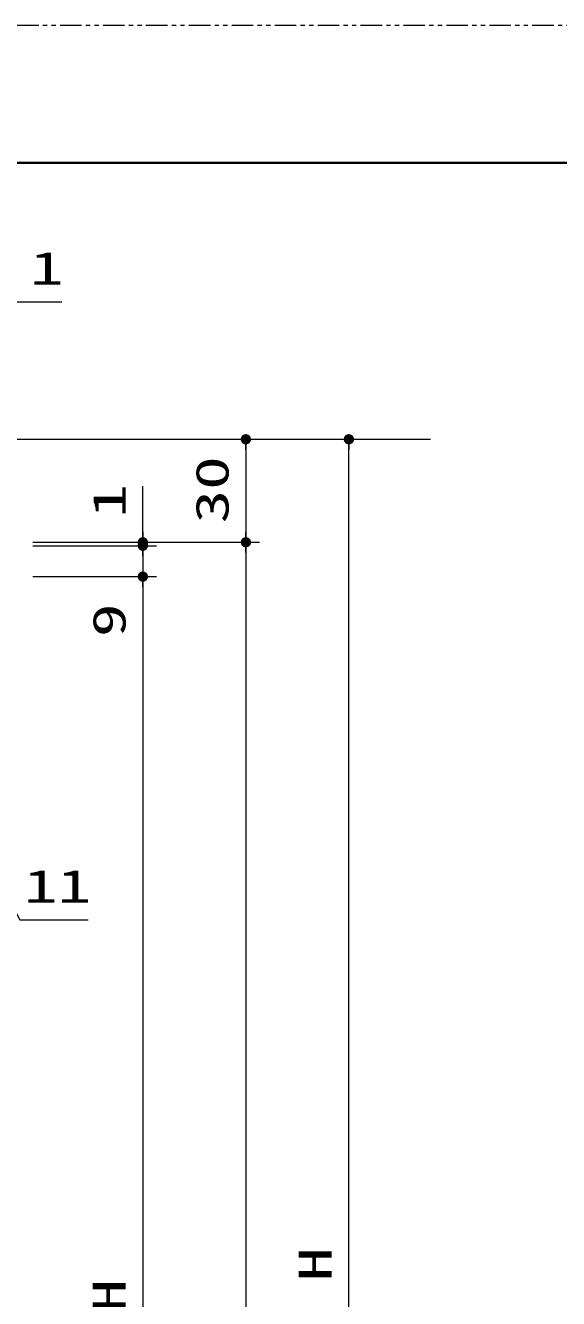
# Model space of a CAD drawing. Units: millimetres, scale not verified. Extents: x -1306 to 1306, y -607 to 607.
# Drawn here: x -416.8 to -261.6, y 223.1 to 594 of the extents above; entities that cross this region are included whole.
import ezdxf
from ezdxf.enums import TextEntityAlignment as Align

# ---------------------------------------------------------------- set-up
doc = ezdxf.new("R2010")
doc.units = ezdxf.units.MM
doc.header["$LTSCALE"] = 5
doc.header["$PDMODE"] = 32
doc.header["$PDSIZE"] = 2.5
doc.linetypes.add('USER1', pattern=[2.5, 1.25, -0.25, 0.25, -0.25, 0.25, -0.25])
for name, color, linetype, lineweight in [('0-1_線(黄)', 2, 'Continuous', 15), ('0-3_陰線', 4, 'USER1', 9), ('1-1_寸法線', 3, 'Continuous', 13), ('1-4_DEFPOINTS', 7, 'Continuous', 5), ('1-5_0', 3, 'Continuous', 25), ('1-7_図面枠', 7, 'Continuous', 35)]:
    doc.layers.add(name, color=color, linetype=linetype, lineweight=lineweight)
doc.styles.add('ＭＳ ゴシック', font='')
doc.styles.get('ＭＳ ゴシック').set_extended_font_data('MS Gothic')

# ---------------------------------------------------------------- blocks, each defined once
blk = doc.blocks.new('_DOT')
at = {"layer": '1-5_0'}
blk.add_line((-2.5, 0), (-5, 0), dxfattribs=at)
for points in [[(0, 0), (-2.5, 0), (-2.48, 0.313)], [(0, 0), (-2.48, -0.313), (-2.5, 0)], [(0, 0), (-2.48, 0.313), (-2.421, 0.622)], [(0, 0), (-2.421, -0.622), (-2.48, -0.313)], [(0, 0), (-2.421, 0.622), (-2.324, 0.92)], [(0, 0), (-2.324, -0.92), (-2.421, -0.622)], [(0, 0), (-2.324, 0.92), (-2.191, 1.204)], [(0, 0), (-2.191, -1.204), (-2.324, -0.92)], [(0, 0), (-2.191, 1.204), (-2.023, 1.469)], [(0, 0), (-2.023, -1.469), (-2.191, -1.204)], [(0, 0), (-2.023, 1.469), (-1.822, 1.711)], [(0, 0), (-1.822, -1.711), (-2.023, -1.469)], [(0, 0), (-1.822, 1.711), (-1.594, 1.926)], [(0, 0), (-1.594, -1.926), (-1.822, -1.711)], [(0, 0), (-1.594, 1.926), (-1.34, 2.111)], [(0, 0), (-1.34, -2.111), (-1.594, -1.926)], [(0, 0), (-1.34, 2.111), (-1.064, 2.262)], [(0, 0), (-1.064, -2.262), (-1.34, -2.111)], [(0, 0), (-1.064, 2.262), (-0.773, 2.378)], [(0, 0), (-0.773, -2.378), (-1.064, -2.262)], [(0, 0), (-0.773, 2.378), (-0.468, 2.456)], [(0, 0), (-0.468, -2.456), (-0.773, -2.378)], [(0, 0), (-0.468, 2.456), (-0.157, 2.495)], [(0, 0), (-0.157, -2.495), (-0.468, -2.456)], [(0, 0), (-0.157, 2.495), (0.157, 2.495)], [(0, 0), (0.157, -2.495), (-0.157, -2.495)], [(0, 0), (0.157, 2.495), (0.468, 2.456)], [(0, 0), (0.468, 2.456), (0.773, 2.378)], [(0, 0), (0.773, 2.378), (1.064, 2.262)], [(0, 0), (1.064, 2.262), (1.34, 2.111)], [(0, 0), (1.34, 2.111), (1.594, 1.926)], [(0, 0), (1.594, 1.926), (1.822, 1.711)], [(0, 0), (1.822, 1.711), (2.023, 1.469)], [(0, 0), (2.023, 1.469), (2.191, 1.204)], [(0, 0), (2.191, 1.204), (2.324, 0.92)], [(0, 0), (2.324, 0.92), (2.421, 0.622)], [(0, 0), (2.421, 0.622), (2.48, 0.313)], [(0, 0), (2.48, 0.313), (2.5, 0)], [(0, 0), (0.468, -2.456), (0.157, -2.495)], [(0, 0), (0.773, -2.378), (0.468, -2.456)], [(0, 0), (1.064, -2.262), (0.773, -2.378)], [(0, 0), (1.34, -2.111), (1.064, -2.262)], [(0, 0), (1.594, -1.926), (1.34, -2.111)], [(0, 0), (1.822, -1.711), (1.594, -1.926)], [(0, 0), (2.023, -1.469), (1.822, -1.711)], [(0, 0), (2.191, -1.204), (2.023, -1.469)], [(0, 0), (2.324, -0.92), (2.191, -1.204)], [(0, 0), (2.421, -0.622), (2.324, -0.92)], [(0, 0), (2.48, -0.313), (2.421, -0.622)], [(0, 0), (2.5, 0), (2.48, -0.313)]]:
    blk.add_solid(points, dxfattribs=at)

msp = doc.modelspace()

# ---------------------------------------------------------------- linework, layer by layer
at = {"layer": '0-1_線(黄)'}
msp.add_line((-1223.578, 473.448), (-298.827, 473.448), dxfattribs=at)
at = {"layer": '0-3_陰線'}
msp.add_line((387.036, 594), (-1292.964, 594), dxfattribs=at)
at = {"layer": '1-1_寸法線'}
for p, q in [((-419.627, 513.448), (-406.246, 513.448)), ((-415.627, 473.448), (-348.627, 473.448)), ((-411.627, 473.448), (-318.627, 473.448)), ((-352.627, 470.448), (-352.627, 446.448)), ((-322.627, -3.552), (-322.627, 470.448)), ((-382.627, 446.448), (-382.627, 459.829)), ((-382.627, 445.448), (-382.627, 448.448)), ((-414.627, 443.448), (-348.627, 443.448)), ((-414.627, 443.448), (-378.627, 443.448)), ((-414.627, 443.448), (-348.627, 443.448)), ((-414.627, 442.448), (-378.627, 442.448)), ((-414.627, 442.448), (-378.627, 442.448)), ((-382.627, 442.448), (-382.627, 443.448)), ((-382.627, 442.448), (-382.627, 433.448)), ((-382.627, 439.448), (-382.627, 436.448)), ((-352.627, 440.448), (-352.627, -3.552)), ((-414.627, 433.448), (-378.627, 433.448)), ((-414.627, 433.448), (-378.627, 433.448)), ((-382.627, 430.448), (-382.627, 413.257)), ((-382.627, 430.448), (-382.627, 8.448))]:
    msp.add_line(p, q, dxfattribs=at)
msp.add_lwpolyline([(-429.127, 353.448), (-418.428, 333.448), (-398.524, 333.448)], dxfattribs=at)
at = {"layer": '1-4_DEFPOINTS'}
for p in [(-322.627, 473.448), (-382.627, 442.448), (-352.627, 443.448), (-382.627, 433.448)]:
    msp.add_point(p, dxfattribs=at)
at = {"layer": '1-7_図面枠'}
msp.add_lwpolyline([(-1252.964, -554), (347.036, -554), (347.036, 554), (-1252.964, 554)], close=True, dxfattribs=at)

# ---------------------------------------------------------------- block references
at = {"layer": '1-1_寸法線', "xscale": 0.6, "yscale": 0.6}
for p, rotation in [((-352.627, 473.448), 90), ((-322.627, 473.448), 90), ((-382.627, 443.448), 270), ((-382.627, 442.448), 270), ((-352.627, 443.448), 270), ((-382.627, 442.448), 90), ((-352.627, 443.448), 90), ((-382.627, 433.448), 90), ((-382.627, 433.448), 90)]:
    msp.add_blockref('_DOT', p, dxfattribs=dict(at, rotation=rotation))

# ---------------------------------------------------------------- texts
at = {"layer": '1-1_寸法線', "style": 'ＭＳ ゴシック', "width": 1.5}
for s, p in [('1', (-415.484, 515.597)), ('11', (-417.286, 335.597))]:
    msp.add_text(s, height=9.604, dxfattribs=at).set_placement(p, align=Align.BOTTOM_LEFT)
for s, p in [('30', (-354.777, 448.924)), ('1', (-384.777, 450.591)), ('9', (-384.777, 415.829)), ('H', (-324.777, 228.21)), ('DH', (-384.777, 209.21))]:
    msp.add_text(s, height=9.604, rotation=90, dxfattribs=at).set_placement(p, align=Align.BOTTOM_LEFT)

doc.saveas('drawing.dxf')
